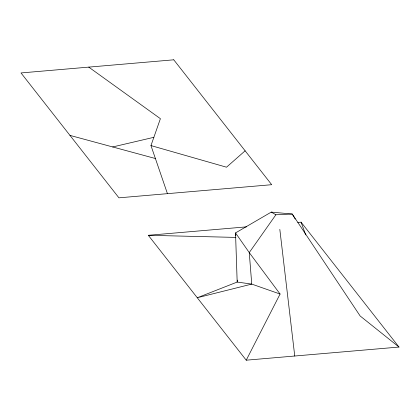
<?xml version="1.0" encoding="UTF-8"?>
<svg xmlns="http://www.w3.org/2000/svg" width="420" height="420" viewBox="0 0 420 420"><rect width="100%" height="100%" fill="white"/><g stroke="black" fill="none" stroke-linecap="round" stroke-linejoin="round"><path stroke-width="0.63" d="M237.489 280.14L237.174 282.062L197.269 297.743L251.748 284.093L280.082 294.042L246.23 360.187L148.302 235.3L246.556 226.853M167.444 193.662L150.964 145.577L160.403 118.681L88.751 67.121M295.239 219.056L292.241 214.037L275.877 214.778L249.254 252.593L251.748 284.093L237.174 282.062L235.531 232.916L271.273 212.095L292.241 214.037L360.15 315.982L399 347.056L246.23 360.187M245.123 150.811L226.517 167.202L150.964 145.577M112.681 146.953L153.867 137.314M297.827 222.448L301.072 222.169L399 347.056M148.302 235.3L235.951 237.41M69.962 135.387L155.4 158.524M271.273 212.095L275.877 214.778M280.082 294.042L249.254 252.593L235.531 232.916L235.841 235.515M301.072 222.169L305.702 234.89M279.82 229.383L294.751 356.018M173.77 59.813L21 72.944L118.928 197.831L271.698 184.7L173.77 59.813"/></g></svg>
